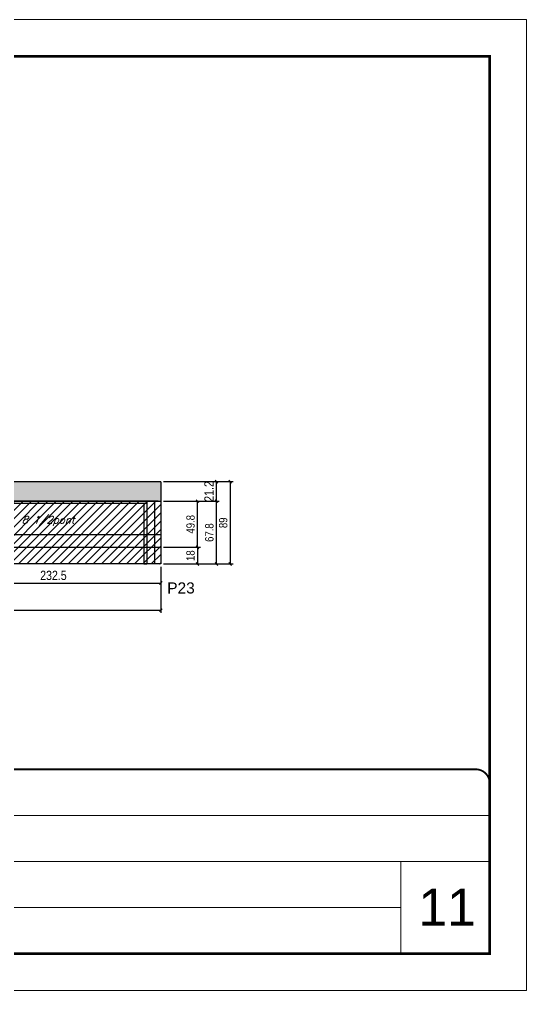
# Model space of a CAD drawing. Extents: x -20960 to -5926, y -2106 to 21915.
# Drawn here: x -8087 to -7538, y 18568 to 19618 of the extents above; entities that cross this region are included whole.
import ezdxf

# ---------------------------------------------------------------- set-up
doc = ezdxf.new("R2010")
doc.units = 0
doc.linetypes.add('CONTINUO', pattern=[0])
doc.linetypes.add('DASHED', pattern=[0.75, 0.5, -0.25])
for name, color, linetype in [('5', 5, 'Continuous'), ('COTA', 241, 'Continuous'), ('Painéis', 200, 'Continuous'), ('Reaproveitamento', 251, 'Continuous'), ('SARR_2.2x7', 40, 'Continuous'), ('SARR_3.5x7', 81, 'Continuous'), ('texto', 7, 'Continuous')]:
    doc.layers.add(name, color=color, linetype=linetype)
for name, color, linetype, lineweight in [('CARIMBO', 255, 'Continuous', 9), ('Folhas', 255, 'Continuous', 9), ('SARRAFO DE PRESSAO', 251, 'DASHED', 9)]:
    doc.layers.add(name, color=color, linetype=linetype, lineweight=lineweight)
doc.styles.add('ARIAL', font='arial.ttf')
doc.styles.add('COTA TECNICA', font='techl___.ttf', dxfattribs={"height": 10})
doc.styles.add('COTA TECNICA-50', font='techl___.ttf', dxfattribs={"height": 9})
doc.styles.add('Romans', font='romans.shx')
doc.styles.get("Standard").update_dxf_attribs({"font": 'arial.ttf'})
doc.dimstyles.new('COTA PAINEL-50', dxfattribs={"dimtxt": 9, "dimasz": 3, "dimexe": 3, "dimexo": 3, "dimgap": 3, "dimtad": 1, "dimdec": 1, "dimzin": 12, "dimdsep": 46, "dimtxsty": 'COTA TECNICA-50', "dimblk1": 'OBLIQUE', "dimblk2": 'OBLIQUE', "dimsah": 1, "dimcen": 0.9, "dimclrd": 4, "dimclre": 4, "dimclrt": 240, "dimadec": 1, "dimazin": 3, "dimtfac": 1, "dimtdec": 1, "dimtmove": 0, "dimatfit": 3, "dimfxl": 1, "dimtolj": 1, "dimtzin": 12, "dimarcsym": 0})
doc.dimstyles.new('PAINEL', dxfattribs={"dimtxt": 10, "dimasz": 3, "dimexe": 3, "dimexo": 3, "dimgap": 3, "dimtad": 1, "dimdec": 1, "dimzin": 12, "dimdsep": 46, "dimtxsty": 'COTA TECNICA', "dimblk1": 'OBLIQUE', "dimblk2": 'OBLIQUE', "dimsah": 1, "dimcen": 0.9, "dimclrd": 4, "dimclre": 4, "dimclrt": 240, "dimadec": 1, "dimazin": 3, "dimtfac": 1, "dimtdec": 1, "dimtmove": 0, "dimatfit": 3, "dimfxl": 1, "dimtolj": 1, "dimtzin": 12, "dimarcsym": 0})

# ---------------------------------------------------------------- blocks, each defined once
blk = doc.blocks.new('9999999999')
at = {"color": 30, "linetype": 'CONTINUO'}
for p, q in [((98564.6, 34379.6), (99584, 34379.6)), ((98564.6, 34329.8), (99488, 34329.8)), ((99584, 34329.8), (99488, 34329.8)), ((99488, 34329.8), (99488, 34230.2)), ((98564.6, 34280), (99488, 34280))]:
    blk.add_line(p, q, dxfattribs=at)
at = {"color": 30, "linetype": 'CONTINUO', "const_width": 2}
blk.add_lwpolyline([(99584, 34230.2), (99584, 34414.4, 0.414214), (99569, 34429.4), (98229, 34429.4, 0.414214), (98214, 34414.4), (98214, 34245.2, 0.414214), (98229, 34230.2), (99584, 34230.2)], format="xyb", dxfattribs=at)
at = {"layer": 'Folhas'}
blk.add_lwpolyline([(98139, 34190.2), (99624, 34190.2), (99624, 35240.2), (98139, 35240.2)], close=True, dxfattribs=at)
at = {"layer": 'Folhas', "color": 30, "const_width": 3}
blk.add_lwpolyline([(98214, 34230.2), (99584, 34230.2), (99584, 35200.2), (98214, 35200.2)], close=True, dxfattribs=at)
blk = doc.blocks.new('_Oblique')
at = {"color": 0, "linetype": 'ByBlock', "lineweight": -2}
blk.add_line((-0.5, -0.5), (0.5, 0.5), dxfattribs=at)
blk = doc.blocks.new('*D6628')
at = {"layer": 'COTA', "color": 4, "linetype": 'ByBlock', "lineweight": -2, "transparency": 16777216}
for p, q in [((-7931.3, 19118.5), (-7871.2, 19118.5)), ((-7874.2, 19097.3), (-7874.2, 19118.5)), ((-7931.3, 19097.3), (-7871.2, 19097.3))]:
    blk.add_line(p, q, dxfattribs=at)
at = {"layer": 'Defpoints', "color": 0, "linetype": 'ByBlock', "transparency": 16777216}
for p in [(-7934.3, 19118.5), (-7874.2, 19118.5), (-7934.3, 19097.3)]:
    blk.add_point(p, dxfattribs=at)
at = {"layer": 'COTA', "color": 4, "linetype": 'ByBlock', "lineweight": -2, "transparency": 16777216, "xscale": 3, "yscale": 3, "zscale": 3}
for p, rotation in [((-7874.2, 19118.5), 90), ((-7874.2, 19097.3), 270)]:
    blk.add_blockref('_Oblique', p, dxfattribs=dict(at, rotation=rotation))
at = {"layer": 'COTA', "color": 240, "linetype": 'ByBlock', "transparency": 16777216, "insert": (-7882.3, 19107.9), "char_height": 10, "attachment_point": 5, "rotation": 90, "style": 'COTA TECNICA'}
blk.add_mtext('\\A1;21.2', dxfattribs=at)
blk = doc.blocks.new('*D6629')
at = {"layer": 'COTA', "color": 4, "linetype": 'ByBlock', "lineweight": -2, "transparency": 16777216}
for p, q in [((-8889.1, 19026.5), (-8889.1, 18976.5)), ((-7934.3, 19026.5), (-7934.3, 18976.5)), ((-8889.1, 18979.5), (-7934.3, 18979.5))]:
    blk.add_line(p, q, dxfattribs=at)
at = {"layer": 'Defpoints', "color": 0, "linetype": 'ByBlock', "transparency": 16777216}
for p in [(-8889.1, 19029.5), (-7934.3, 19029.5), (-7934.3, 18979.5)]:
    blk.add_point(p, dxfattribs=at)
at = {"layer": 'COTA', "color": 4, "linetype": 'ByBlock', "lineweight": -2, "transparency": 16777216, "xscale": 3, "yscale": 3, "zscale": 3, "rotation": 180}
blk.add_blockref('_Oblique', (-8889.1, 18979.5), dxfattribs=at)
at = {"layer": 'COTA', "color": 4, "linetype": 'ByBlock', "lineweight": -2, "transparency": 16777216, "xscale": 3, "yscale": 3, "zscale": 3}
blk.add_blockref('_Oblique', (-7934.3, 18979.5), dxfattribs=at)
at = {"layer": 'COTA', "color": 240, "linetype": 'ByBlock', "transparency": 16777216, "insert": (-8411.7, 18987.7), "char_height": 10, "attachment_point": 5, "style": 'COTA TECNICA'}
blk.add_mtext('\\A1;954.8', dxfattribs=at)
blk = doc.blocks.new('*D6630')
at = {"layer": 'COTA', "color": 4, "lineweight": -2, "ltscale": 25, "transparency": 16777216}
for p, q in [((-8166.8, 19026.5), (-8166.8, 19005.9)), ((-7934.3, 19026.5), (-7934.3, 19005.9)), ((-8166.8, 19008.9), (-7934.3, 19008.9))]:
    blk.add_line(p, q, dxfattribs=at)
at = {"layer": 'Defpoints', "color": 0, "ltscale": 25, "transparency": 16777216}
for p in [(-8166.8, 19029.5), (-7934.3, 19029.5), (-7934.3, 19008.9)]:
    blk.add_point(p, dxfattribs=at)
at = {"layer": 'COTA', "color": 4, "lineweight": -2, "ltscale": 25, "transparency": 16777216, "xscale": 3, "yscale": 3, "zscale": 3, "rotation": 180}
blk.add_blockref('_Oblique', (-8166.8, 19008.9), dxfattribs=at)
at = {"layer": 'COTA', "color": 4, "lineweight": -2, "ltscale": 25, "transparency": 16777216, "xscale": 3, "yscale": 3, "zscale": 3}
blk.add_blockref('_Oblique', (-7934.3, 19008.9), dxfattribs=at)
at = {"layer": 'COTA', "color": 240, "ltscale": 25, "transparency": 16777216, "insert": (-8050.6, 19017.1), "char_height": 10, "attachment_point": 5, "style": 'COTA TECNICA'}
blk.add_mtext('\\A1;232.5', dxfattribs=at)
blk = doc.blocks.new('*D6649')
at = {"layer": 'COTA', "color": 4, "lineweight": -2, "ltscale": 25, "transparency": 16777216}
for p, q in [((-7937.3, 19097.3), (-8608.4, 19097.3)), ((-8605.4, 19061.5), (-8605.4, 19097.3)), ((-8642.1, 19061.5), (-8602.4, 19061.5))]:
    blk.add_line(p, q, dxfattribs=at)
at = {"layer": 'Defpoints', "color": 0, "ltscale": 25, "transparency": 16777216}
for p in [(-8605.4, 19097.3), (-7934.3, 19097.3), (-8645.1, 19061.5)]:
    blk.add_point(p, dxfattribs=at)
at = {"layer": 'COTA', "color": 4, "lineweight": -2, "ltscale": 25, "transparency": 16777216, "xscale": 3, "yscale": 3, "zscale": 3}
for p, rotation in [((-8605.4, 19097.3), 90), ((-8605.4, 19061.5), 270)]:
    blk.add_blockref('_Oblique', p, dxfattribs=dict(at, rotation=rotation))
at = {"layer": 'COTA', "color": 240, "ltscale": 25, "transparency": 16777216, "insert": (-8613.7, 19079.4), "char_height": 10, "attachment_point": 5, "rotation": 90, "style": 'COTA TECNICA'}
blk.add_mtext('\\A1;35.8', dxfattribs=at)
blk = doc.blocks.new('*D6645')
at = {"layer": 'COTA', "color": 4, "lineweight": -2, "transparency": 16777216}
for p, q in [((-7931.3, 19118.5), (-7856.2, 19118.5)), ((-7859.2, 19118.5), (-7859.2, 19029.5)), ((-7931.3, 19029.5), (-7856.2, 19029.5))]:
    blk.add_line(p, q, dxfattribs=at)
at = {"layer": 'Defpoints', "color": 0, "transparency": 16777216}
for p in [(-7934.3, 19118.5), (-7934.3, 19029.5), (-7859.2, 19029.5)]:
    blk.add_point(p, dxfattribs=at)
at = {"layer": 'COTA', "color": 4, "lineweight": -2, "transparency": 16777216, "xscale": 3, "yscale": 3, "zscale": 3}
for p, rotation in [((-7859.2, 19118.5), 90), ((-7859.2, 19029.5), 270)]:
    blk.add_blockref('_Oblique', p, dxfattribs=dict(at, rotation=rotation))
at = {"layer": 'COTA', "color": 240, "transparency": 16777216, "insert": (-7866.8, 19074), "char_height": 9, "attachment_point": 5, "rotation": 90, "style": 'COTA TECNICA-50'}
blk.add_mtext('\\A1;89', dxfattribs=at)
blk = doc.blocks.new('*D6646')
at = {"layer": 'COTA', "color": 4, "lineweight": -2, "transparency": 16777216}
for p, q in [((-7931.3, 19047.5), (-7891.6, 19047.5)), ((-7894.6, 19047.5), (-7894.6, 19029.5)), ((-7931.3, 19029.5), (-7891.6, 19029.5))]:
    blk.add_line(p, q, dxfattribs=at)
at = {"layer": 'Defpoints', "color": 0, "transparency": 16777216}
for p in [(-7934.3, 19047.5), (-7934.3, 19029.5), (-7894.6, 19029.5)]:
    blk.add_point(p, dxfattribs=at)
at = {"layer": 'COTA', "color": 4, "lineweight": -2, "transparency": 16777216, "xscale": 3, "yscale": 3, "zscale": 3}
for p, rotation in [((-7894.6, 19047.5), 90), ((-7894.6, 19029.5), 270)]:
    blk.add_blockref('_Oblique', p, dxfattribs=dict(at, rotation=rotation))
at = {"layer": 'COTA', "color": 240, "transparency": 16777216, "insert": (-7902.2, 19038.5), "char_height": 9, "attachment_point": 5, "rotation": 90, "style": 'COTA TECNICA-50'}
blk.add_mtext('\\A1;18', dxfattribs=at)
blk = doc.blocks.new('*D6648')
at = {"layer": 'COTA', "color": 4, "lineweight": -2, "transparency": 16777216}
for p, q in [((-7931.3, 19097.3), (-7891.6, 19097.3)), ((-7894.6, 19047.5), (-7894.6, 19097.3)), ((-7931.3, 19047.5), (-7891.6, 19047.5))]:
    blk.add_line(p, q, dxfattribs=at)
at = {"layer": 'Defpoints', "color": 0, "transparency": 16777216}
for p in [(-7934.3, 19097.3), (-7894.6, 19097.3), (-7934.3, 19047.5)]:
    blk.add_point(p, dxfattribs=at)
at = {"layer": 'COTA', "color": 4, "lineweight": -2, "transparency": 16777216, "xscale": 3, "yscale": 3, "zscale": 3}
for p, rotation in [((-7894.6, 19097.3), 90), ((-7894.6, 19047.5), 270)]:
    blk.add_blockref('_Oblique', p, dxfattribs=dict(at, rotation=rotation))
at = {"layer": 'COTA', "color": 240, "transparency": 16777216, "insert": (-7902.2, 19072.4), "char_height": 9, "attachment_point": 5, "rotation": 90, "style": 'COTA TECNICA-50'}
blk.add_mtext('\\A1;49.8', dxfattribs=at)
blk = doc.blocks.new('*D6625')
at = {"layer": 'COTA', "color": 4, "lineweight": -2, "transparency": 16777216}
for p, q in [((-7931.3, 19097.3), (-7871.2, 19097.3)), ((-7874.2, 19029.5), (-7874.2, 19097.3)), ((-7931.3, 19029.5), (-7871.2, 19029.5))]:
    blk.add_line(p, q, dxfattribs=at)
at = {"layer": 'Defpoints', "color": 0, "transparency": 16777216}
for p in [(-7934.3, 19097.3), (-7874.2, 19097.3), (-7934.3, 19029.5)]:
    blk.add_point(p, dxfattribs=at)
at = {"layer": 'COTA', "color": 4, "lineweight": -2, "transparency": 16777216, "xscale": 3, "yscale": 3, "zscale": 3}
for p, rotation in [((-7874.2, 19097.3), 90), ((-7874.2, 19029.5), 270)]:
    blk.add_blockref('_Oblique', p, dxfattribs=dict(at, rotation=rotation))
at = {"layer": 'COTA', "color": 240, "transparency": 16777216, "insert": (-7881.8, 19063.4), "char_height": 9, "attachment_point": 5, "rotation": 90, "style": 'COTA TECNICA-50'}
blk.add_mtext('\\A1;67.8', dxfattribs=at)

msp = doc.modelspace()

# ---------------------------------------------------------------- hatches: boundary and pattern name
at = {"layer": 'COTA', "linetype": 'ByBlock'}
h = msp.add_hatch(dxfattribs=at)
h.set_pattern_fill('AR-CONC', color=256, scale=0.03)
h.set_pattern_definition([(50, (1471.688, 2454.9355), (5.4655401, -0.4781726), [0.5715, -6.2865]), (355, (1471.688, 2454.9355), (-1.0573026, 5.7317054), [0.4572, -5.0292175]), (100.451445, (1472.1433, 2454.8957), (4.4082374, 5.2535326), [0.4857003, -5.3427073]), (46.1842, (1471.688, 2456.4595), (8.1323712, -1.2612698), [0.85725, -9.42975]), (96.635558, (1472.3655, 2456.354), (7.122124, 7.4227837), [0.7285507, -8.0140682]), (351.18415, (1471.688, 2456.4595), (7.122124, 7.4227837), [0.685799, -7.543792]), (21, (1472.45, 2456.0785), (4.5484317, -3.0679559), [0.5715, -6.2865]), (326, (1472.45, 2456.0785), (1.8540609, 5.525639), [0.4572, -5.0292]), (71.451445, (1472.829, 2455.823), (6.4024926, 2.457683), [0.4857003, -5.3426981]), (37.5, (1471.6879, 2454.9355), (0.0926581, 2.53665117), [0, -4.96824, 0, -5.1054, 0, -5.04825]), (7.5, (1471.6879, 2454.9355), (2.00458988, 3.00541724), [0, -2.91084, 0, -4.85394, 0, -1.92405]), (327.5, (1469.9886, 2454.9355), (4.06771786, -0.17186232), [0, -1.905, 0, -5.9436, 0, -7.8867]), (317.5, (1469.2266, 2454.9355), (4.44387544, 0.7627947), [0, -2.4765, 0, -3.94716, 0, -5.6007])])
h.paths.add_polyline_path([(-8889.15, 19118.46), (-8889.15, 19097.26), (-7934.35, 19097.26), (-7934.35, 19118.46)])
at = {"layer": 'Reaproveitamento', "linetype": 'ByBlock'}
h = msp.add_hatch(dxfattribs=at)
h.set_pattern_fill('ANSI31', color=256, scale=2)
h.set_pattern_definition([(45, (-151857.196, -13824.1736), (-4.49012806, 4.49012806), [])])
h.paths.add_polyline_path([(-7934.35, 19029.46), (-7934.35, 19097.26), (-8889.15, 19097.26), (-8889.15, 19029.46)])

# ---------------------------------------------------------------- linework, layer by layer
at = {"layer": 'COTA', "linetype": 'ByBlock'}
for q in [(-8889.15, 19118.46), (-7934.35, 19097.26)]:
    msp.add_line((-7934.35, 19118.46), q, dxfattribs=at)
at = {"layer": 'Painéis', "linetype": 'ByBlock'}
for p, q in [((-8889.15, 19097.26), (-7934.35, 19097.26)), ((-7934.35, 19097.26), (-7934.35, 19029.46)), ((-8410.85, 19061.46), (-7934.35, 19061.46)), ((-7934.35, 19047.46), (-8889.15, 19047.46)), ((-7934.35, 19029.46), (-8889.15, 19029.46))]:
    msp.add_line(p, q, dxfattribs=at)
at = {"layer": 'SARR_2.2x7', "linetype": 'Continuous', "ltscale": 50}
for p, q in [((-8166.85, 19095.06), (-7949.35, 19095.06)), ((-7941.35, 19097.26), (-7941.35, 19061.46)), ((-7941.35, 19061.46), (-7941.35, 19047.46)), ((-7941.35, 19047.46), (-7941.35, 19029.46))]:
    msp.add_line(p, q, dxfattribs=at)
at = {"layer": 'SARR_3.5x7'}
for p, q in [((-7952.85, 19095.06), (-7952.85, 19029.46)), ((-7949.35, 19097.26), (-7949.35, 19029.46)), ((-7952.85, 19029.46), (-7949.35, 19029.46))]:
    msp.add_line(p, q, dxfattribs=at)

# ---------------------------------------------------------------- block references
at = {"layer": 'SARRAFO DE PRESSAO', "color": 6, "linetype": 'ByBlock'}
msp.add_blockref('9999999999', (-107162.48, -15621.96), dxfattribs=at)

# ---------------------------------------------------------------- texts
at = {"layer": '5', "linetype": 'Continuous'}
msp.add_text('P23', height=12, rotation=0.00004, dxfattribs=at).set_placement((-7927.46, 18997.55))
at = {"layer": 'CARIMBO', "style": 'ARIAL'}
msp.add_text('11', height=40, dxfattribs=at).set_placement((-7655.64, 18638.38))
at = {"layer": 'texto', "color": 2, "insert": (-8056.29, 19076), "char_height": 8, "attachment_point": 5, "style": 'Romans'}
msp.add_mtext('{\\Q19;\\C256;8 1/2pont}', dxfattribs=at)

# ---------------------------------------------------------------- dimensions: what is measured, and where the dimension line sits
at = {"layer": 'COTA', "linetype": 'ByBlock'}
dim = msp.add_linear_dim(base=(-7874.2, 19118.46), p1=(-7934.35, 19097.26), p2=(-7934.35, 19118.46), angle=90, dimstyle='PAINEL', dxfattribs=at)
dim.commit()
dim.dimension.update_dxf_attribs({"geometry": '*D6628', "text_midpoint": (-7874.2, 19107.86), "dimtype": 160})
at = {"layer": 'COTA'}
for base, p1, p2, picture, middle in [((-7859.2, 19029.46), (-7934.35, 19118.46), (-7934.35, 19029.46), '*D6645', (-7866.8, 19073.96)), ((-7894.64, 19097.26), (-7934.35, 19047.46), (-7934.35, 19097.26), '*D6648', (-7902.23, 19072.36)), ((-7874.2, 19097.26), (-7934.35, 19029.46), (-7934.35, 19097.26), '*D6625', (-7881.82, 19063.36)), ((-7894.64, 19029.46), (-7934.35, 19047.46), (-7934.35, 19029.46), '*D6646', (-7902.23, 19038.46))]:
    dim = msp.add_linear_dim(base=base, p1=p1, p2=p2, angle=90, dimstyle='COTA PAINEL-50', dxfattribs=at)
    dim.commit()
    dim.dimension.update_dxf_attribs({"geometry": picture, "text_midpoint": middle})
at = {"layer": 'COTA', "ltscale": 25}
dim = msp.add_linear_dim(base=(-8605.44, 19097.26), p1=(-8645.15, 19061.46), p2=(-7934.35, 19097.26), angle=90, dimstyle='PAINEL', override={"dimtmove": 1}, dxfattribs=at)
dim.commit()
dim.dimension.update_dxf_attribs({"geometry": '*D6649', "text_midpoint": (-8613.68, 19079.36)})
at = {"layer": 'COTA', "linetype": 'ByBlock'}
dim = msp.add_linear_dim(base=(-7934.35, 18979.52), p1=(-8889.15, 19029.46), p2=(-7934.35, 19029.46), dimstyle='PAINEL', dxfattribs=at)
dim.commit()
dim.dimension.update_dxf_attribs({"geometry": '*D6629', "text_midpoint": (-8411.75, 18987.65)})
at = {"layer": 'COTA', "ltscale": 25}
dim = msp.add_linear_dim(base=(-7934.35, 19008.86), p1=(-8166.85, 19029.46), p2=(-7934.35, 19029.46), dimstyle='PAINEL', dxfattribs=at)
dim.commit()
dim.dimension.update_dxf_attribs({"geometry": '*D6630', "text_midpoint": (-8050.6, 19017.08)})

doc.saveas('drawing.dxf')
